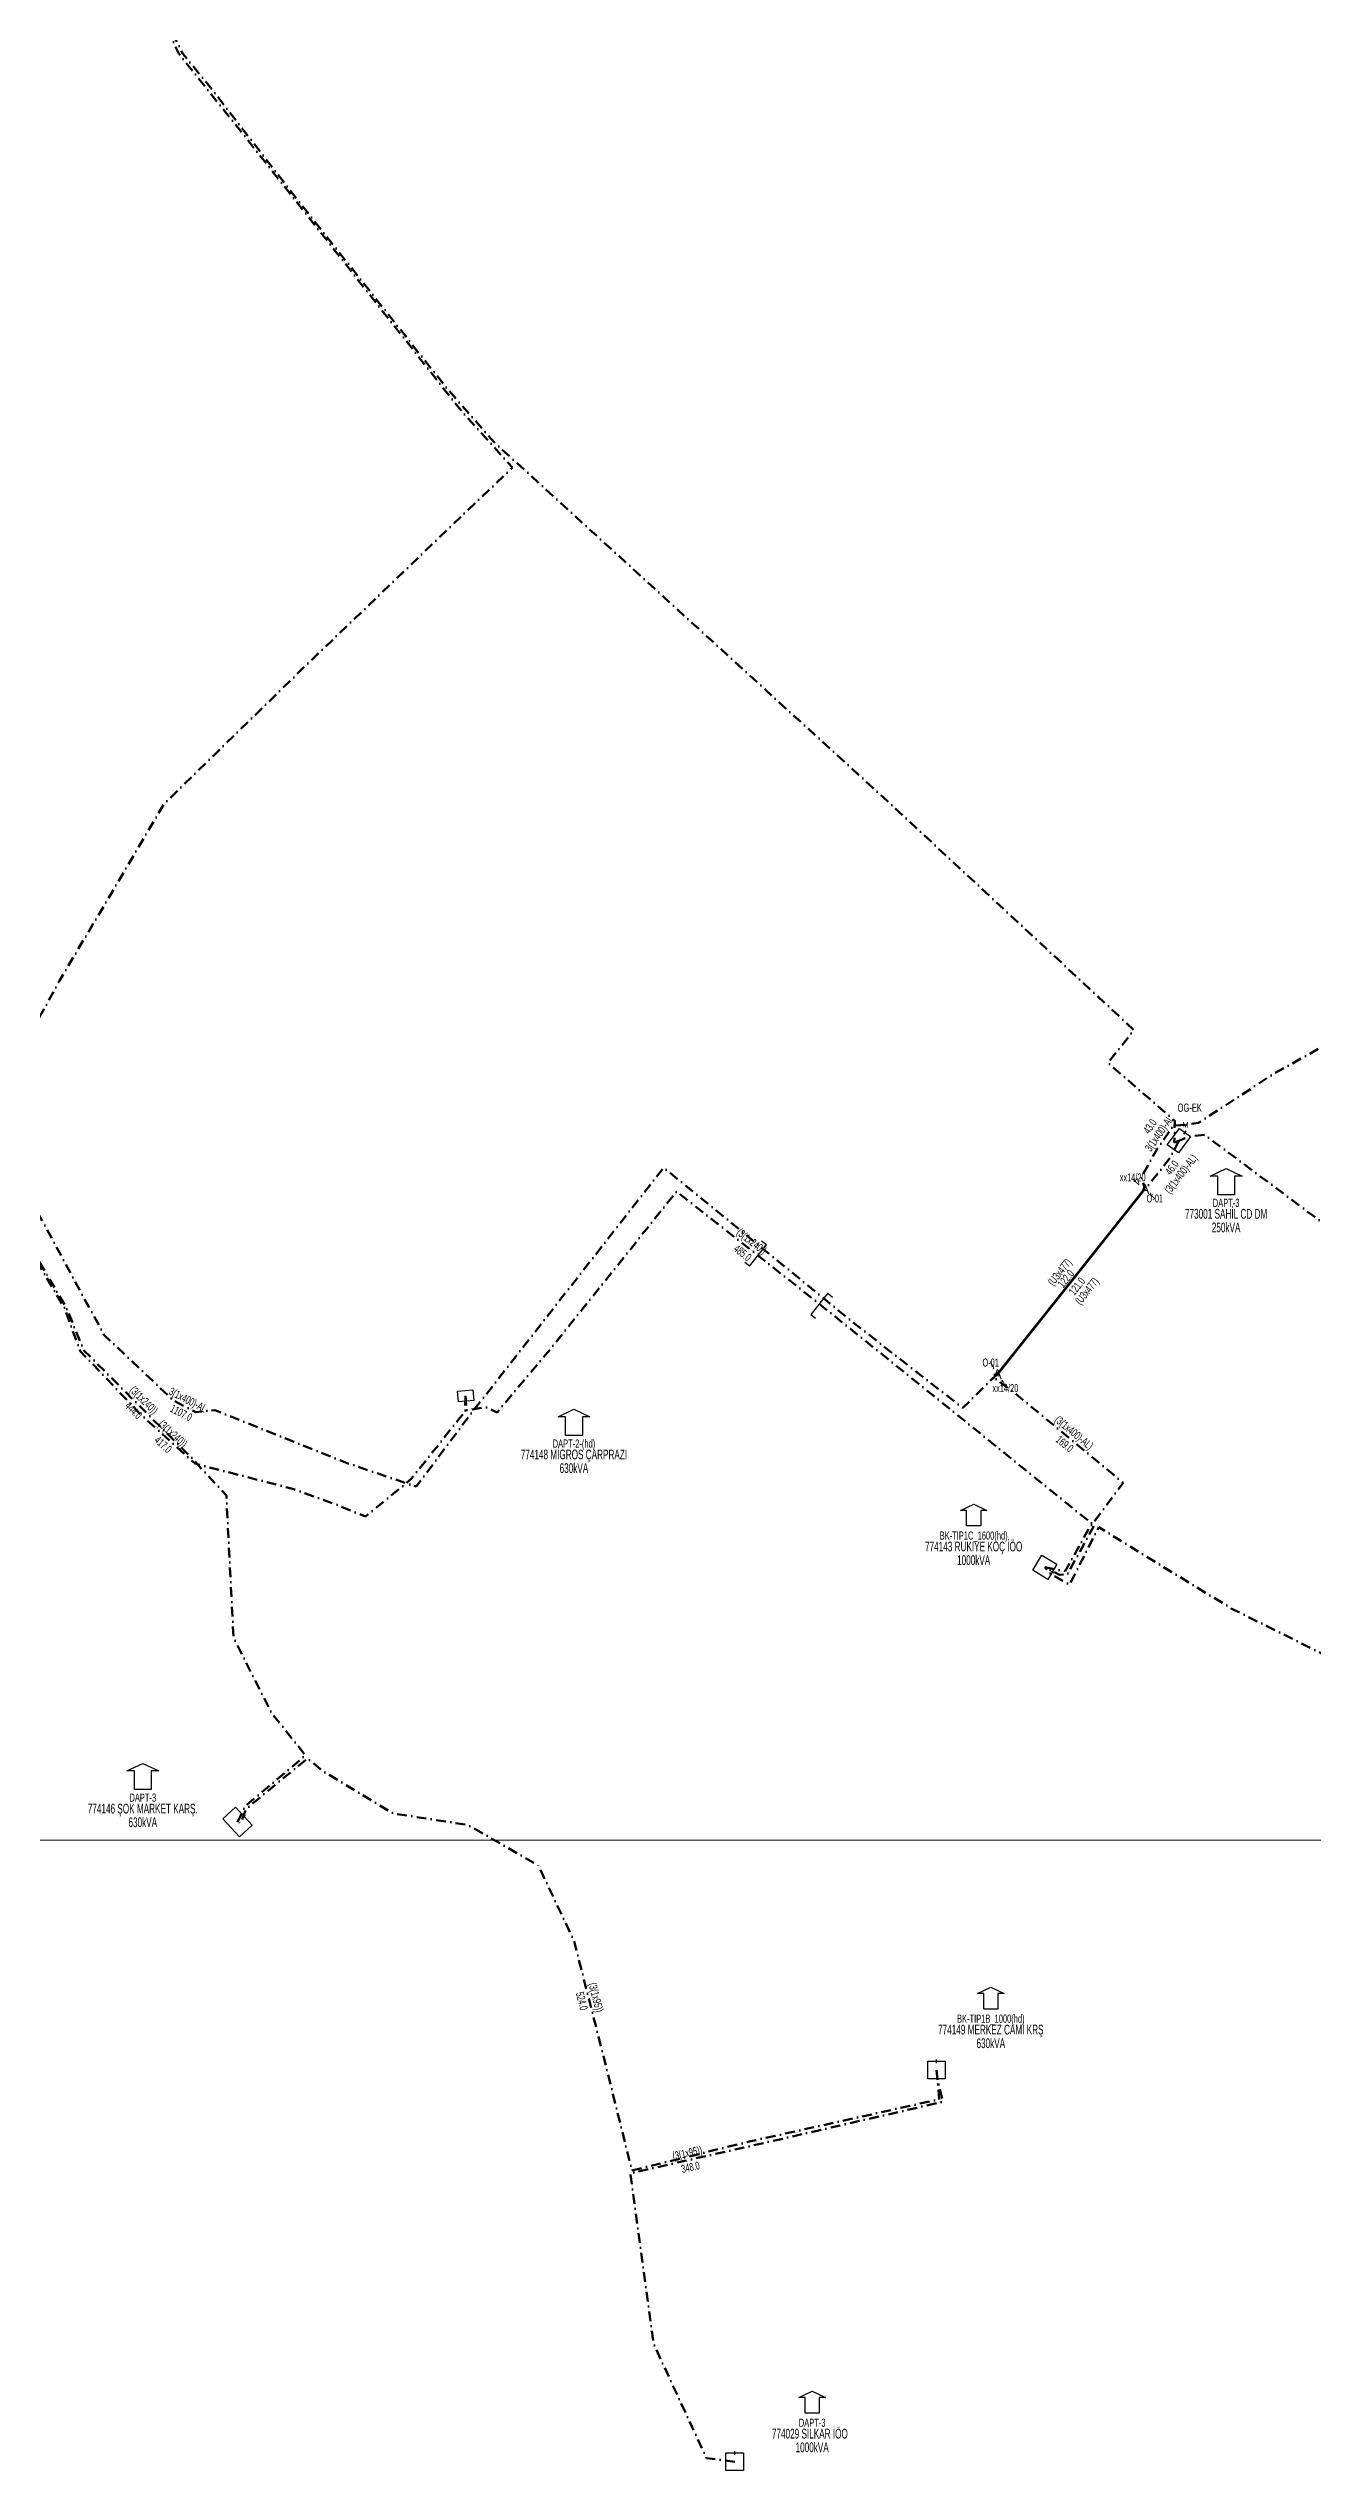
# Model space of a CAD drawing. Header units: millimetres. Extents: x 549058 to 551414, y 4048269 to 4050352.
# Drawn here: x 549705 to 550353, y 4048269 to 4049511 of the extents above; entities that cross this region are included whole.
import ezdxf
from ezdxf.enums import TextEntityAlignment as Align

# ---------------------------------------------------------------- set-up
doc = ezdxf.new("R2010")
doc.units = ezdxf.units.MM
doc.linetypes.add('DASHDOT', pattern=[5, 2.5, -1.25, 0, -1.25])
doc.layers.add('ANTET', color=250, linetype='Continuous')
doc.layers.add('NIA_OG', color=6, linetype='Continuous')
for name, color, linetype, lineweight in [('DIREK_ENH_MEVCUT', 6, 'Continuous', 25), ('HAT_ENH_HAVAI_MEVCUT', 6, 'Continuous', 70), ('HAT_ENH_YERALTI_MEVCUT', 6, 'DASHDOT', 70), ('HAT_OG_YERALTI_MEVCUT', 48, 'DASHDOT', 70), ('HAT_OG_YERALTI_YENI', 1, 'DASHDOT', 70), ('NODE_ENH_YENI', 5, 'Continuous', 25), ('TRAFO_MEVCUT', 5, 'Continuous', 30)]:
    doc.layers.add(name, color=color, linetype=linetype, lineweight=lineweight)
doc.styles.add('Direk', font='B_CAD')
doc.styles.get("Standard").update_dxf_attribs({"font": 'Arial'})

# ---------------------------------------------------------------- blocks, each defined once
blk = doc.blocks.new('OG_NIA', base_point=(-43.6726, 128.9236))
at = {"layer": 'NIA_OG'}
for p, q in [((-43.672618, 132.403582), (-45.232618, 132.403582)), ((-43.672618, 125.443582), (-43.672618, 132.403582)), ((-43.672618, 125.443582), (-45.232618, 125.443582))]:
    blk.add_line(p, q, dxfattribs=at)
blk = doc.blocks.new('MEV_BINA_KARE')
at = {"layer": 'TRAFO_MEVCUT', "linetype": 'Continuous'}
for p, q in [((-2.25, -2.25), (-2.25, 2.25)), ((-2.25, 2.25), (2.25, 2.25)), ((0, 1.8), (0, 2.7)), ((2.25, 2.25), (2.25, -2.25)), ((2.25, -2.25), (-2.25, -2.25))]:
    blk.add_line(p, q, dxfattribs=at)
blk = doc.blocks.new('MEV_DAPT')
at = {"layer": 'TRAFO_MEVCUT', "linetype": 'Continuous'}
for p, q in [((-3.4, 2), (0, 3.6)), ((-1.8, 2), (-3.4, 2)), ((-1.8, -2), (-1.8, 2)), ((0, 3.6), (3.4, 2)), ((3.4, 2), (1.8, 2)), ((1.8, 2), (1.8, -2)), ((1.8, -2), (-1.8, -2))]:
    blk.add_line(p, q, dxfattribs=at)
blk = doc.blocks.new('MEV_BETKOSK')
at = {"layer": 'TRAFO_MEVCUT', "linetype": 'Continuous'}
for p, q in [((-3.4, 2), (0, 3.6)), ((-1.8, 2), (-3.4, 2)), ((-1.8, -2), (-1.8, 2)), ((0, 3.6), (3.4, 2)), ((3.4, 2), (1.8, 2)), ((1.8, 2), (1.8, -2)), ((1.8, -2), (-1.8, -2))]:
    blk.add_line(p, q, dxfattribs=at)

msp = doc.modelspace()

# ---------------------------------------------------------------- linework, layer by layer
at = {"layer": 'ANTET', "color": 18, "linetype": 'Continuous', "lineweight": 20, "true_color": 0x000000, "flags": 128}
msp.add_lwpolyline([(549057.5, 4048592.5), (549057.5, 4050352.5), (551017.5, 4050352.5), (551017.5, 4048592.5), (549057.5, 4048592.5)], close=True, dxfattribs=at)
at = {"layer": 'HAT_ENH_HAVAI_MEVCUT', "ltscale": 2}
for p, q in [((550267.320005, 4048926.446922), (550191.547755, 4048831.337457)), ((550267.305, 4048926.137), (550191.743, 4048831.169))]:
    msp.add_line(p, q, dxfattribs=at)
at = {"layer": 'HAT_ENH_YERALTI_MEVCUT', "ltscale": 2, "flags": 128}
for points in [[(550284.72255, 4048950.900868), (550282.364561, 4048949.934008), (550282.621241, 4048961.099578), (550248.354493, 4048990.74609), (550261.70184, 4049007.558615), (550133.000916, 4049127.043169), (549933.726915, 4049308.795181), (549909.760084, 4049336.145564), (549831.147901, 4049435.320134), (549787.725642, 4049491.430715), (549774.191432, 4049507.784553), (549750.538864, 4049555.957357), (549750.270533, 4049622.450033), (549787.208982, 4049723.297118), (549792.002348, 4049804.50238), (549758.180898, 4049927.929744), (549700.118063, 4050089.707742), (549687.429741, 4050125.79897), (549642.91591, 4050197.776397), (549582.402373, 4050248.963475), (549537.619207, 4050270.613365), (549468.646789, 4050288.832495), (549319.083798, 4050302.280061), (549316.047276, 4050252.828139), (549322.987897, 4050251.092984), (549313.878332, 4050222.679817), (549345.738558, 4050157.024071), (549331.640422, 4050114.946558), (549296.937318, 4050132.515004), (549279.802661, 4050142.925935), (549269.947321, 4050151.681753)], [(549649.123319, 4048963.15879), (549666.967269, 4048952.51999), (549710.996832, 4049032.770917), (549764.757351, 4049123.599749), (549837.590672, 4049194.675462), (549916.323338, 4049270.154712), (549943.199875, 4049295.77551), (549916.63352, 4049325.165343), (549805.354831, 4049466.335606), (549772.132, 4049507.895), (549749.694237, 4049556.105407), (549748.932223, 4049623.05202), (549786.395059, 4049725.177384), (549789.215527, 4049772.407621), (549790.349091, 4049805.094936), (549753.317478, 4049938.023348), (549709.120872, 4050061.589943), (549686.109454, 4050122.748738), (549642.321176, 4050197.096331), (549579.421801, 4050248.283409), (549467.594902, 4050287.951947), (549318.935846, 4050300.518943), (549317.200691, 4050254.53733), (549324.791995, 4050253.01907), (549315.465536, 4050222.870748), (549347.523508, 4050157.219789), (549332.124006, 4050113.840909), (549294.601275, 4050131.409356), (549270.525997, 4050148.327119), (549269.947321, 4050151.681753)], [(549919.139783, 4048820.157645), (549918.93569, 4048811.937693), (549916.260928, 4048808.880822), (549891.16137, 4048777.427054), (549867.879422, 4048758.328581), (549851.691193, 4048764.876629), (549831.137598, 4048772.334128), (549780.572118, 4048785.430224), (549752.742915, 4048810.531074), (549721.681552, 4048843.047462), (549713.496492, 4048865.419959), (549683.206073, 4048916.365513), (549637.187848, 4048942.012034), (549645.736688, 4048958.745934), (549648.101261, 4048962.747518), (549649.123319, 4048963.15879)], [(549802.277768, 4048601.77673), (549806.335319, 4048610.031747), (549837.11674, 4048635.916124), (549819.593436, 4048657.811439), (549800.227585, 4048696.235747), (549796.538851, 4048769.088236), (549783.693825, 4048782.991062), (549779.916105, 4048787.188528), (549723.414265, 4048843.544645), (549714.739501, 4048864.811809), (549683.970064, 4048917.389102), (549638.357594, 4048943.273479), (549643.914695, 4048951.539751)], [(550284.72255, 4048950.900868), (550280.353476, 4048942.208684), (550275.965592, 4048936.496155), (550270.253064, 4048929.790144), (550268.348888, 4048927.058065), (550267.305, 4048926.137)], [(551274.595435, 4048424.730928), (551260.215337, 4048408.659053), (551102.880141, 4048509.601706), (550946.663826, 4048608.220944), (550751.916933, 4048695.580491), (550442.229107, 4048846.27846), (550297.820206, 4048953.946451), (550290.145481, 4048952.9454), (550284.72255, 4048950.900868)], [(549919.139783, 4048820.157645), (549919.674951, 4048812.844427), (549929.606157, 4048814.263171), (549935.281132, 4048811.662141), (549963.892463, 4048845.71199), (550027.293899, 4048924.863545), (550099.649827, 4048867.87734), (550152.616258, 4048825.31503), (550239.780402, 4048754.952705), (550241.609954, 4048754.221936), (550227.510771, 4048728.606628), (550223.52856, 4048728.499), (550217.716683, 4048731.404939), (550216.067, 4048732.301)], [(550216.067, 4048732.301), (550226.504074, 4048730.327548), (550238.508828, 4048751.972483), (550256.152179, 4048775.618211), (550201.05703, 4048821.240636), (550191.053068, 4048828.516245), (550189.779837, 4048830.880818), (550191.743, 4048831.169)]]:
    msp.add_lwpolyline(points, dxfattribs=at)
at = {"layer": 'HAT_OG_YERALTI_MEVCUT', "ltscale": 2, "flags": 128}
for points in [[(550913.454385, 4049496.247488), (550906.116702, 4049501.903605), (550889.304178, 4049479.700806), (550846.145746, 4049430.446691), (550777.967161, 4049391.225677), (550690.361345, 4049360.8019), (550478.250898, 4049127.811114), (550372.831835, 4049014.217206), (550360.035066, 4049000.11907), (550333.357055, 4048985.153357), (550294.749852, 4048959.993606), (550288.049, 4048959.035)], [(550677.052275, 4048450.017926), (550678.311515, 4048458.133028), (550654.24604, 4048470.585512), (550685.811767, 4048533.054289), (550607.487657, 4048571.017505), (550445.43658, 4048644.491034), (550311.56629, 4048711.226373), (550243.632113, 4048752.786104), (550228.698045, 4048723.452123), (550218.293925, 4048729.363555), (550216.067, 4048732.301)], [(550160.491964, 4048474.687374), (550161.891119, 4048459.71641), (550064.509896, 4048438.0295), (550004.393884, 4048423.244493), (549990.024557, 4048481.085582), (549974.74358, 4048540.868585), (549956.372668, 4048579.611202), (549920.289617, 4048600.299205), (549882.092671, 4048606.175658), (549846.27429, 4048627.722653), (549838.159188, 4048634.4386), (549806.678189, 4048608.554223), (549804.019794, 4048601.278614), (549802.277768, 4048601.77673)], [(550057.091112, 4048273.994789), (550042.643572, 4048275.839156), (550015.592859, 4048334.244104), (550003.604475, 4048421.851527), (550063.546396, 4048435.376883), (550163.756992, 4048458.431468), (550160.990442, 4048470.112458), (550160.491964, 4048474.687374)]]:
    msp.add_lwpolyline(points, dxfattribs=at)
at = {"layer": 'HAT_OG_YERALTI_YENI', "ltscale": 2, "flags": 128}
for points in [[(550191.547755, 4048831.337457), (550173.93072, 4048813.971554), (550146.274764, 4048835.52165), (550117.123851, 4048858.282878), (550020.720112, 4048937.047488), (549978.427823, 4048883.177871), (549920.52161, 4048809.190048), (549893.864605, 4048773.628358), (549857.566341, 4048786.011043), (549790.567895, 4048812.883781), (549780.855985, 4048811.791191), (549769.44449, 4048817.739736), (549734.005907, 4048851.194478), (549697.875606, 4048917.749763), (549679.023228, 4048932.862817), (549639.335134, 4048953.313858), (549591.407702, 4048979.508373), (549599.972484, 4048992.935741), (549619.584027, 4049026.320525), (549557.507448, 4049071.877165), (549519.610407, 4049095.377976), (549499.542624, 4049108.024131), (549495.343118, 4049112.113123), (549484.89961, 4049119.296489), (549481.588972, 4049150.396027), (549477.94212, 4049183.308582), (549470.206188, 4049186.181928), (549463.188, 4049185.844)], [(550288.049, 4048959.035), (550281.935212, 4048958.64214), (550273.45884, 4048946.430419), (550265.413471, 4048932.063688), (550267.320005, 4048926.446922)]]:
    msp.add_lwpolyline(points, dxfattribs=at)

# ---------------------------------------------------------------- block references
at = {"layer": 'NIA_OG', "xscale": 2, "yscale": 2, "zscale": 2}
for p, rotation in [((550068.9871, 4048892.026743), 321.776679), ((550100.405396, 4048867.270187), 141.215636)]:
    msp.add_blockref('OG_NIA', p, dxfattribs=dict(at, rotation=rotation))
at = {"layer": 'TRAFO_MEVCUT', "linetype": 'ByBlock', "xscale": 1.567751, "yscale": 2.310945999999999, "zscale": 2, "rotation": 323.30984}
msp.add_blockref('MEV_BINA_KARE', (550284.72255, 4048950.900868), dxfattribs=at)
at = {"layer": 'TRAFO_MEVCUT', "linetype": 'ByBlock', "xscale": 2.399999999999999, "yscale": 2.399999999999999, "zscale": 2}
msp.add_blockref('MEV_DAPT', (550308.929709, 4048927.940968), dxfattribs=at)
at = {"layer": 'TRAFO_MEVCUT', "zscale": 2}
for p, xscale, yscale, rotation in [((549919.139783, 4048820.157645), 1.763665999999999, 1.239333, 185.273924), ((550216.067, 4048732.301), 2, 2, 238.923341), ((549802.277768, 4048601.77673), 2.780559999999999, 1.953907, 312.599786)]:
    msp.add_blockref('MEV_BINA_KARE', p, dxfattribs=dict(at, xscale=xscale, yscale=yscale, rotation=rotation))
for name, p, xscale, yscale in [('MEV_DAPT', (549974.678333, 4048804.619095), 2.399999999999999, 2.399999999999999), ('MEV_BETKOSK', (550179.541117, 4048757.477875), 2, 2), ('MEV_DAPT', (549753.719148, 4048623.175885), 2.399999999999999, 2.399999999999999), ('MEV_BETKOSK', (550188.327235, 4048509.938169), 2, 2), ('MEV_BINA_KARE', (550160.491964, 4048474.687374), 2, 2), ('MEV_DAPT', (550096.764358, 4048302.909228), 2, 2), ('MEV_BINA_KARE', (550057.091112, 4048273.994789), 2, 2)]:
    msp.add_blockref(name, p, dxfattribs=dict(at, xscale=xscale, yscale=yscale))

# ---------------------------------------------------------------- texts
at = {"layer": 'DIREK_ENH_MEVCUT', "linetype": 'ByBlock', "width": 0.53}
for s, p in [('xx14/20', (550261.037043, 4048932.093858)), ('O-01', (550272.379066, 4048921.314775)), ('O-01', (550188.251293, 4048837.235958)), ('xx14/20', (550195.800071, 4048824.119704))]:
    msp.add_text(s, height=4.1, dxfattribs=at).set_placement(p, align=Align.MIDDLE_CENTER)
at = {"layer": 'DIREK_ENH_MEVCUT', "color": 32, "linetype": 'ByBlock', "style": 'Direk'}
for rotation, p in [(226.457755, (550263.245747, 4048929.99478)), (389.921654, (550194.536366, 4048826.315434))]:
    msp.add_text('4', height=4, rotation=rotation, dxfattribs=at).set_placement(p, align=Align.MIDDLE_CENTER)
at = {"layer": 'DIREK_ENH_MEVCUT', "linetype": 'ByBlock', "style": 'Direk'}
for p in [(550267.305, 4048926.137), (550191.743, 4048831.169)]:
    msp.add_text('A', height=5, dxfattribs=at).set_placement(p, align=Align.MIDDLE_CENTER)
at = {"layer": 'DIREK_ENH_MEVCUT', "color": 32, "style": 'Direk'}
for rotation, p in [(406.457755, (550271.364253, 4048922.27922)), (209.921654, (550188.949634, 4048836.022566))]:
    msp.add_text('f', height=4, rotation=rotation, dxfattribs=at).set_placement(p, align=Align.MIDDLE_CENTER)
at = {"layer": 'HAT_ENH_HAVAI_MEVCUT', "lineweight": 30, "width": 0.53}
for rotation, p in [(411.214364, (550225.176678, 4048882.323371, 275094.064203)), (411.492226, (550239.136906, 4048872.580881, 275095.8715))]:
    msp.add_text('(U3x477)', height=4.1, rotation=rotation, dxfattribs=at).set_placement(p, align=Align.CENTER)
for s, rotation, p in [('122.0', 411.214364, (550225.224372, 4048881.461768, 275094.064203)), ('121.0', 411.492226, (550230.85429, 4048877.594545, 275095.8715))]:
    msp.add_text(s, height=4.1, rotation=rotation, dxfattribs=at).set_placement(p, align=Align.TOP_CENTER)
at = {"layer": 'HAT_ENH_YERALTI_MEVCUT', "lineweight": 30, "width": 0.53}
for s, rotation, p in [('46.0', 412.471559, (550279.507721, 4048938.316856)), ('485.0', 321.776679, (550062.420025, 4048895.034914)), ('444.0', 315.073981, (549750.464657, 4048814.162954)), ('417.0', 317.950779, (549765.518909, 4048796.71828)), ('169.0', 320.372997, (550227.520367, 4048797.120062))]:
    msp.add_text(s, height=4.1, rotation=rotation, dxfattribs=at).set_placement(p, align=Align.TOP_CENTER)
for s, rotation, p in [('(3(1x400)-AL)', 412.471559, (550287.333419, 4048932.628788)), ('(3(1x240))', 321.776679, (550064.523701, 4048897.705972)), ('(3(1x240))', 315.073981, (549752.865714, 4048816.570219)), ('(3(1x240))', 317.950779, (549767.796123, 4048799.243017)), ('(3(1x400)-AL)', 320.372997, (550229.688843, 4048799.738786))]:
    msp.add_text(s, height=4.1, rotation=rotation, dxfattribs=at).set_placement(p, align=Align.CENTER)
at = {"layer": 'HAT_OG_YERALTI_MEVCUT', "lineweight": 30, "width": 0.53}
for s, rotation, p in [('524.0', 284.338222, (549980.737022, 4048510.556087)), ('348.0', 12.715337, (550033.949618, 4048426.955896))]:
    msp.add_text(s, height=4.1, rotation=rotation, dxfattribs=at).set_placement(p, align=Align.TOP_CENTER)
for rotation, p in [(284.338222, (549984.031115, 4048511.398081)), (12.715337, (550033.201253, 4048430.272514))]:
    msp.add_text('(3(1x95))', height=4.1, rotation=rotation, dxfattribs=at).set_placement(p, align=Align.CENTER)
at = {"layer": 'HAT_OG_YERALTI_YENI', "lineweight": 30, "width": 0.53}
for s, rotation, p in [('43.0', 415.234803, (550268.195043, 4048959.404289)), ('1107.0', 332.468023, (549774.364423, 4048813.257983))]:
    msp.add_text(s, height=4.1, rotation=rotation, dxfattribs=at).set_placement(p, align=Align.TOP_CENTER)
for rotation, p in [(415.234803, (550276.300483, 4048953.505644)), (332.468023, (549775.936052, 4048816.272943))]:
    msp.add_text('3(1x400)-AL', height=4.1, rotation=rotation, dxfattribs=at).set_placement(p, align=Align.CENTER)
at = {"layer": 'NODE_ENH_YENI', "width": 0.6}
msp.add_text('OG-EK', height=4.2, dxfattribs=at).set_placement((550290.295225, 4048969.914532), align=Align.TOP_CENTER)
at = {"layer": 'NODE_ENH_YENI', "style": 'Direk'}
msp.add_text('M', height=2.8, dxfattribs=at).set_placement((550288.049, 4048959.035), align=Align.MIDDLE_CENTER)
at = {"layer": 'TRAFO_MEVCUT', "linetype": 'ByBlock', "width": 0.6}
for s, height, p in [('773001 SAHİL CD DM', 5, (550308.929709, 4048910.940968)), ('DAPT-3', 4.2, (550308.929709, 4048916.940968)), ('250kVA', 5, (550308.929709, 4048903.940968))]:
    msp.add_text(s, height=height, dxfattribs=at).set_placement(p, align=Align.CENTER)
at = {"layer": 'TRAFO_MEVCUT', "width": 0.6}
for s, height, p in [('774148 MİGROS ÇARPRAZI', 5, (549974.678333, 4048787.619095)), ('DAPT-2-(hd)', 4.2, (549974.678333, 4048793.619095)), ('630kVA', 5, (549974.678333, 4048780.619095)), ('BK-TIP1C_1600(hd)', 4.2, (550179.541117, 4048746.477875)), ('774143 RUKIYE KOÇ İÖO', 5, (550179.541117, 4048740.477875)), ('1000kVA', 5, (550179.541117, 4048733.477875)), ('DAPT-3', 4.2, (549753.719148, 4048612.175885)), ('774146 ŞOK MARKET KARŞ.', 5, (549753.719148, 4048606.175885)), ('630kVA', 5, (549753.719148, 4048599.175885)), ('BK-TIP1B_1000(hd)', 4.2, (550188.327235, 4048498.938169)), ('774149 MERKEZ CAMİ KRŞ', 5, (550188.327235, 4048492.938169)), ('630kVA', 5, (550188.327235, 4048485.938169)), ('774029 SİLKAR İÖO  ', 5, (550096.764358, 4048285.909228)), ('DAPT-3', 4.2, (550096.764358, 4048291.909228)), ('1000kVA', 5, (550096.764358, 4048278.909228))]:
    msp.add_text(s, height=height, dxfattribs=at).set_placement(p, align=Align.CENTER)

doc.saveas('drawing.dxf')
